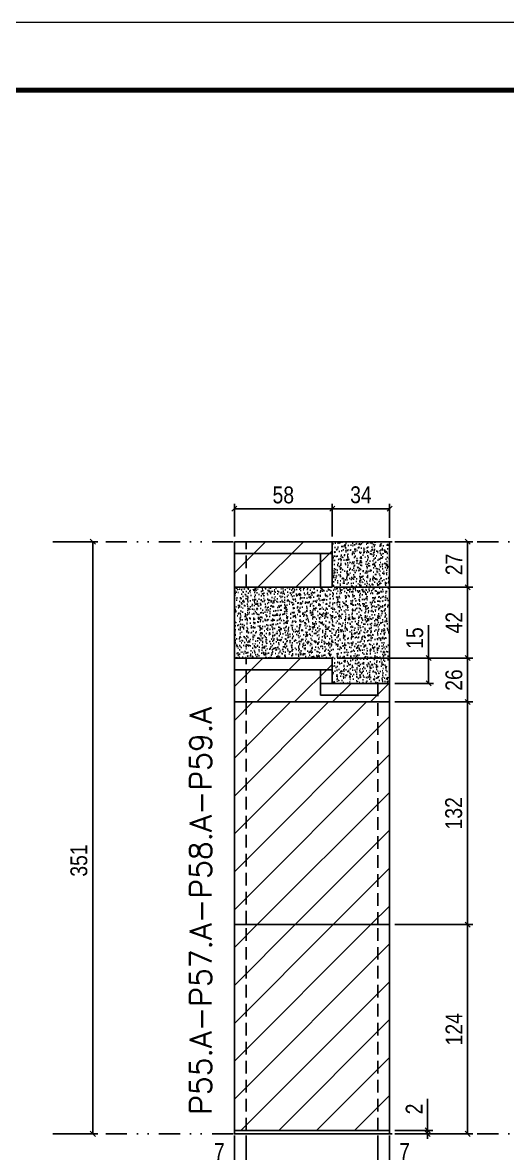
# Model space of a CAD drawing. Extents: x 28748 to 35002, y 14885 to 43501.
# Drawn here: x 29146 to 29433, y 32493 to 33164 of the extents above; entities that cross this region are included whole.
import ezdxf

# ---------------------------------------------------------------- set-up
doc = ezdxf.new("R2010")
doc.units = 0
for name, pattern in [('DASHED', [0.75, 0.5, -0.25]), ('DIVIDE2', [0.625, 0.25, -0.125, 0, -0.125, 0, -0.125]), ('HIDDEN', [0.375, 0.25, -0.125])]:
    doc.linetypes.add(name, pattern=pattern)
for name, color, linetype in [('COTA', 241, 'Continuous'), ('FUNDOS', 1, 'Continuous'), ('Nível', 160, 'Continuous'), ('Painéis', 200, 'Continuous'), ('SARR_2.2x7', 40, 'Continuous'), ('Sarrafo de Pressão', 42, 'HIDDEN')]:
    doc.layers.add(name, color=color, linetype=linetype)
for name, color, linetype, lineweight in [('Folhas', 255, 'Continuous', 9), ('Hachura', 251, 'Continuous', 9), ('SARRAFO DE PRESSAO', 251, 'DASHED', 9), ('Texto Seção', 7, 'Continuous', 15)]:
    doc.layers.add(name, color=color, linetype=linetype, lineweight=lineweight)
doc.styles.add('COTA TECNICA', font='techl___.ttf', dxfattribs={"height": 10})
doc.styles.add('COTA TECNICA-50', font='techl___.ttf', dxfattribs={"height": 10})
doc.styles.add('REGUA-120', font='ROMANS.shx', dxfattribs={"height": 15})
doc.dimstyles.new('COTA PAINEL-50', dxfattribs={"dimtxt": 10, "dimasz": 3, "dimexe": 3, "dimexo": 3, "dimgap": 3, "dimtad": 1, "dimdec": 1, "dimzin": 12, "dimdsep": 46, "dimtxsty": 'COTA TECNICA-50', "dimblk1": 'OBLIQUE', "dimblk2": 'OBLIQUE', "dimsah": 1, "dimcen": 0.9, "dimclrd": 4, "dimclre": 4, "dimclrt": 240, "dimadec": 1, "dimazin": 3, "dimtfac": 1, "dimtdec": 1, "dimtmove": 0, "dimatfit": 3, "dimfxl": 1, "dimtolj": 1, "dimtzin": 12, "dimarcsym": 0})
doc.dimstyles.new('PAINEL', dxfattribs={"dimtxt": 10, "dimasz": 3, "dimexe": 3, "dimexo": 3, "dimgap": 3, "dimtad": 1, "dimdec": 1, "dimzin": 12, "dimdsep": 46, "dimtxsty": 'COTA TECNICA', "dimblk1": 'OBLIQUE', "dimblk2": 'OBLIQUE', "dimsah": 1, "dimcen": 0.9, "dimclrd": 4, "dimclre": 4, "dimclrt": 240, "dimadec": 1, "dimazin": 3, "dimtfac": 1, "dimtdec": 1, "dimtmove": 0, "dimatfit": 3, "dimfxl": 1, "dimtolj": 1, "dimtzin": 12, "dimarcsym": 0})
pattern_1 = [(45, (-101947.6, 1369.089), (-11.2253202, 11.2253202), [])]
pattern_2 = [(45, (-1661.442, -1148.575), (-11.22532, 11.22532), [])]

# ---------------------------------------------------------------- blocks, each defined once
blk = doc.blocks.new('9999999999')
at = {"layer": 'Folhas'}
blk.add_lwpolyline([(98138.98, 34190.21), (99623.98, 34190.21), (99623.98, 35240.21), (98138.98, 35240.21)], close=True, dxfattribs=at)
at = {"layer": 'Folhas', "color": 30, "const_width": 3}
blk.add_lwpolyline([(98213.98, 34230.21), (99583.98, 34230.21), (99583.98, 35200.21), (98213.98, 35200.21)], close=True, dxfattribs=at)
blk = doc.blocks.new('_Oblique')
at = {"color": 0, "linetype": 'ByBlock', "lineweight": -2}
blk.add_line((-0.5, -0.5), (0.5, 0.5), dxfattribs=at)
blk = doc.blocks.new('*D1725')
at = {"layer": 'COTA', "color": 4, "linetype": 'ByBlock', "lineweight": -2, "transparency": 16777216}
for p, q in [((29166.65, 32855.85), (29190.36, 32855.85)), ((29187.36, 32855.85), (29187.36, 32504.85)), ((29166.65, 32504.85), (29190.36, 32504.85))]:
    blk.add_line(p, q, dxfattribs=at)
at = {"layer": 'Defpoints', "color": 0, "linetype": 'ByBlock', "transparency": 16777216}
for p in [(29163.65, 32855.85), (29163.65, 32504.85), (29187.36, 32504.85)]:
    blk.add_point(p, dxfattribs=at)
at = {"layer": 'COTA', "color": 4, "linetype": 'ByBlock', "lineweight": -2, "transparency": 16777216, "xscale": 3, "yscale": 3, "zscale": 3}
for p, rotation in [((29187.36, 32855.85), 90), ((29187.36, 32504.85), 270)]:
    blk.add_blockref('_Oblique', p, dxfattribs=dict(at, rotation=rotation))
at = {"layer": 'COTA', "color": 240, "linetype": 'ByBlock', "transparency": 16777216, "insert": (29179.14, 32666.85), "char_height": 10, "attachment_point": 5, "rotation": 90, "style": 'COTA TECNICA'}
blk.add_mtext('\\A1;351', dxfattribs=at)
blk = doc.blocks.new('*D737')
at = {"layer": 'COTA', "color": 4, "lineweight": -2, "transparency": 16777216}
for p, q in [((29271.26, 32503.85), (29271.26, 32449.68)), ((29363.26, 32503.85), (29363.26, 32449.68)), ((29271.26, 32452.68), (29363.26, 32452.68))]:
    blk.add_line(p, q, dxfattribs=at)
at = {"layer": 'Defpoints', "color": 0, "transparency": 16777216}
for p in [(29271.26, 32506.85), (29363.26, 32506.85), (29363.26, 32452.68)]:
    blk.add_point(p, dxfattribs=at)
at = {"layer": 'COTA', "color": 4, "lineweight": -2, "transparency": 16777216, "xscale": 3, "yscale": 3, "zscale": 3, "rotation": 180}
blk.add_blockref('_Oblique', (29271.26, 32452.68), dxfattribs=at)
at = {"layer": 'COTA', "color": 4, "lineweight": -2, "transparency": 16777216, "xscale": 3, "yscale": 3, "zscale": 3}
blk.add_blockref('_Oblique', (29363.26, 32452.68), dxfattribs=at)
at = {"layer": 'COTA', "color": 240, "transparency": 16777216, "insert": (29317.26, 32460.76), "char_height": 10, "attachment_point": 5, "style": 'COTA TECNICA'}
blk.add_mtext('\\A1;92', dxfattribs=at)
blk = doc.blocks.new('*D738')
at = {"layer": 'COTA', "color": 4, "lineweight": -2, "transparency": 16777216}
for p, q in [((29366.26, 32628.85), (29412.5, 32628.85)), ((29409.5, 32504.85), (29409.5, 32628.85)), ((29366.26, 32504.85), (29412.5, 32504.85))]:
    blk.add_line(p, q, dxfattribs=at)
at = {"layer": 'Defpoints', "color": 0, "transparency": 16777216}
for p in [(29363.26, 32628.85), (29409.5, 32628.85), (29363.26, 32504.85)]:
    blk.add_point(p, dxfattribs=at)
at = {"layer": 'COTA', "color": 4, "lineweight": -2, "transparency": 16777216, "xscale": 3, "yscale": 3, "zscale": 3}
for p, rotation in [((29409.5, 32628.85), 90), ((29409.5, 32504.85), 270)]:
    blk.add_blockref('_Oblique', p, dxfattribs=dict(at, rotation=rotation))
at = {"layer": 'COTA', "color": 240, "transparency": 16777216, "insert": (29401.43, 32566.85), "char_height": 10, "attachment_point": 5, "rotation": 90, "style": 'COTA TECNICA-50'}
blk.add_mtext('\\A1;124', dxfattribs=at)
blk = doc.blocks.new('*D739')
at = {"layer": 'COTA', "color": 4, "lineweight": -2, "transparency": 16777216}
for p, q in [((29385.79, 32506.85), (29385.79, 32525.65)), ((29366.26, 32506.85), (29388.79, 32506.85)), ((29366.26, 32504.85), (29388.79, 32504.85)), ((29385.79, 32504.85), (29385.79, 32506.85)), ((29385.79, 32504.85), (29385.79, 32501.85))]:
    blk.add_line(p, q, dxfattribs=at)
at = {"layer": 'Defpoints', "color": 0, "transparency": 16777216}
for p in [(29363.26, 32506.85), (29363.26, 32504.85), (29385.79, 32504.85)]:
    blk.add_point(p, dxfattribs=at)
at = {"layer": 'COTA', "color": 4, "lineweight": -2, "transparency": 16777216, "xscale": 3, "yscale": 3, "zscale": 3}
for p, rotation in [((29385.79, 32506.85), 270), ((29385.79, 32504.85), 90)]:
    blk.add_blockref('_Oblique', p, dxfattribs=dict(at, rotation=rotation))
at = {"layer": 'COTA', "color": 240, "transparency": 16777216, "insert": (29377.79, 32519.6), "char_height": 10, "attachment_point": 5, "rotation": 90, "style": 'COTA TECNICA-50'}
blk.add_mtext('\\A1;2', dxfattribs=at)
blk = doc.blocks.new('*D740')
at = {"layer": 'COTA', "color": 4, "lineweight": -2, "transparency": 16777216}
for p, q in [((29278.26, 32503.85), (29278.26, 32483.34)), ((29271.26, 32501.85), (29271.26, 32483.34)), ((29271.26, 32486.34), (29256.53, 32486.34)), ((29278.26, 32486.34), (29271.26, 32486.34))]:
    blk.add_line(p, q, dxfattribs=at)
at = {"layer": 'Defpoints', "color": 0, "transparency": 16777216}
for p in [(29271.26, 32504.85), (29278.26, 32506.85), (29271.26, 32486.34)]:
    blk.add_point(p, dxfattribs=at)
at = {"layer": 'COTA', "color": 4, "lineweight": -2, "transparency": 16777216, "xscale": 3, "yscale": 3, "zscale": 3, "rotation": 180}
blk.add_blockref('_Oblique', (29271.26, 32486.34), dxfattribs=at)
at = {"layer": 'COTA', "color": 4, "lineweight": -2, "transparency": 16777216, "xscale": 3, "yscale": 3, "zscale": 3}
blk.add_blockref('_Oblique', (29278.26, 32486.34), dxfattribs=at)
at = {"layer": 'COTA', "color": 240, "transparency": 16777216, "insert": (29262.39, 32494.41), "char_height": 10, "attachment_point": 5, "style": 'COTA TECNICA-50'}
blk.add_mtext('\\A1;7', dxfattribs=at)
blk = doc.blocks.new('*D741')
at = {"layer": 'COTA', "color": 4, "lineweight": -2, "transparency": 16777216}
for p, q in [((29356.26, 32503.85), (29356.26, 32483.34)), ((29363.26, 32501.85), (29363.26, 32483.34)), ((29356.26, 32486.34), (29363.26, 32486.34)), ((29363.26, 32486.34), (29377.99, 32486.34))]:
    blk.add_line(p, q, dxfattribs=at)
at = {"layer": 'Defpoints', "color": 0, "transparency": 16777216}
for p in [(29356.26, 32506.85), (29363.26, 32504.85), (29363.26, 32486.34)]:
    blk.add_point(p, dxfattribs=at)
at = {"layer": 'COTA', "color": 4, "lineweight": -2, "transparency": 16777216, "xscale": 3, "yscale": 3, "zscale": 3, "rotation": 180}
blk.add_blockref('_Oblique', (29356.26, 32486.34), dxfattribs=at)
at = {"layer": 'COTA', "color": 4, "lineweight": -2, "transparency": 16777216, "xscale": 3, "yscale": 3, "zscale": 3}
blk.add_blockref('_Oblique', (29363.26, 32486.34), dxfattribs=at)
at = {"layer": 'COTA', "color": 240, "transparency": 16777216, "insert": (29372.13, 32494.41), "char_height": 10, "attachment_point": 5, "style": 'COTA TECNICA-50'}
blk.add_mtext('\\A1;7', dxfattribs=at)
blk = doc.blocks.new('*D1715')
at = {"layer": 'Defpoints', "color": 0, "linetype": 'ByBlock', "transparency": 16777216}
for p in [(29363.26, 32760.85), (29409.5, 32760.85), (29363.26, 32628.85)]:
    blk.add_point(p, dxfattribs=at)
at = {"layer": 'FUNDOS', "color": 4, "linetype": 'ByBlock', "lineweight": -2, "transparency": 16777216}
for p, q in [((29366.26, 32760.85), (29412.5, 32760.85)), ((29409.5, 32628.85), (29409.5, 32760.85)), ((29366.26, 32628.85), (29412.5, 32628.85))]:
    blk.add_line(p, q, dxfattribs=at)
at = {"layer": 'FUNDOS', "color": 4, "linetype": 'ByBlock', "lineweight": -2, "transparency": 16777216, "xscale": 3, "yscale": 3, "zscale": 3}
for p, rotation in [((29409.5, 32760.85), 90), ((29409.5, 32628.85), 270)]:
    blk.add_blockref('_Oblique', p, dxfattribs=dict(at, rotation=rotation))
at = {"layer": 'FUNDOS', "color": 240, "linetype": 'ByBlock', "transparency": 16777216, "insert": (29401.28, 32694.85), "char_height": 10, "attachment_point": 5, "rotation": 90, "style": 'COTA TECNICA'}
blk.add_mtext('\\A1;132', dxfattribs=at)
blk = doc.blocks.new('*D1291')
at = {"layer": 'COTA', "color": 4, "lineweight": -2, "transparency": 16777216}
for p, q in [((29332.26, 32786.85), (29412.5, 32786.85)), ((29409.5, 32786.85), (29409.5, 32760.85)), ((29366.26, 32760.85), (29412.5, 32760.85))]:
    blk.add_line(p, q, dxfattribs=at)
at = {"layer": 'Defpoints', "color": 0, "transparency": 16777216}
for p in [(29329.26, 32786.85), (29363.26, 32760.85), (29409.5, 32760.85)]:
    blk.add_point(p, dxfattribs=at)
at = {"layer": 'COTA', "color": 4, "lineweight": -2, "transparency": 16777216, "xscale": 3, "yscale": 3, "zscale": 3}
for p, rotation in [((29409.5, 32786.85), 90), ((29409.5, 32760.85), 270)]:
    blk.add_blockref('_Oblique', p, dxfattribs=dict(at, rotation=rotation))
at = {"layer": 'COTA', "color": 240, "transparency": 16777216, "insert": (29401.4, 32773.85), "char_height": 10, "attachment_point": 5, "rotation": 90, "style": 'COTA TECNICA-50'}
blk.add_mtext('\\A1;26', dxfattribs=at)
blk = doc.blocks.new('*D2094')
at = {"layer": 'COTA', "color": 4, "lineweight": -2, "transparency": 16777216}
for p, q in [((29366.26, 32828.85), (29412.5, 32828.85)), ((29409.5, 32828.85), (29409.5, 32786.85)), ((29332.26, 32786.85), (29412.5, 32786.85))]:
    blk.add_line(p, q, dxfattribs=at)
at = {"layer": 'Defpoints', "color": 0, "transparency": 16777216}
for p in [(29363.26, 32828.85), (29329.26, 32786.85), (29409.5, 32786.85)]:
    blk.add_point(p, dxfattribs=at)
at = {"layer": 'COTA', "color": 4, "lineweight": -2, "transparency": 16777216, "xscale": 3, "yscale": 3, "zscale": 3}
for p, rotation in [((29409.5, 32828.85), 90), ((29409.5, 32786.85), 270)]:
    blk.add_blockref('_Oblique', p, dxfattribs=dict(at, rotation=rotation))
at = {"layer": 'COTA', "color": 240, "transparency": 16777216, "insert": (29401.43, 32807.85), "char_height": 10, "attachment_point": 5, "rotation": 90, "style": 'COTA TECNICA-50'}
blk.add_mtext('\\A1;42', dxfattribs=at)
blk = doc.blocks.new('*D2095')
at = {"layer": 'COTA', "color": 4, "lineweight": -2, "transparency": 16777216}
for p, q in [((29386.33, 32786.85), (29386.33, 32806.44)), ((29332.26, 32786.85), (29389.33, 32786.85)), ((29386.33, 32771.85), (29386.33, 32786.85)), ((29366.26, 32771.85), (29389.33, 32771.85))]:
    blk.add_line(p, q, dxfattribs=at)
at = {"layer": 'Defpoints', "color": 0, "transparency": 16777216}
for p in [(29329.26, 32786.85), (29363.26, 32771.85), (29386.33, 32771.85)]:
    blk.add_point(p, dxfattribs=at)
at = {"layer": 'COTA', "color": 4, "lineweight": -2, "transparency": 16777216, "xscale": 3, "yscale": 3, "zscale": 3}
for p, rotation in [((29386.33, 32786.85), 90), ((29386.33, 32771.85), 270)]:
    blk.add_blockref('_Oblique', p, dxfattribs=dict(at, rotation=rotation))
at = {"layer": 'COTA', "color": 240, "transparency": 16777216, "insert": (29378.22, 32798.75), "char_height": 10, "attachment_point": 5, "rotation": 90, "style": 'COTA TECNICA-50'}
blk.add_mtext('\\A1;15', dxfattribs=at)
blk = doc.blocks.new('*D1292')
at = {"layer": 'COTA', "color": 4, "lineweight": -2, "transparency": 16777216}
for p, q in [((29329.26, 32858.85), (29329.26, 32878.39)), ((29329.26, 32875.39), (29363.26, 32875.39)), ((29363.26, 32858.12), (29363.26, 32878.39))]:
    blk.add_line(p, q, dxfattribs=at)
at = {"layer": 'Defpoints', "color": 0, "transparency": 16777216}
for p in [(29363.26, 32875.39), (29329.26, 32855.85), (29363.26, 32855.12)]:
    blk.add_point(p, dxfattribs=at)
at = {"layer": 'COTA', "color": 4, "lineweight": -2, "transparency": 16777216, "xscale": 3, "yscale": 3, "zscale": 3, "rotation": 180}
blk.add_blockref('_Oblique', (29329.26, 32875.39), dxfattribs=at)
at = {"layer": 'COTA', "color": 4, "lineweight": -2, "transparency": 16777216, "xscale": 3, "yscale": 3, "zscale": 3}
blk.add_blockref('_Oblique', (29363.26, 32875.39), dxfattribs=at)
at = {"layer": 'COTA', "color": 240, "transparency": 16777216, "insert": (29346.26, 32883.61), "char_height": 10, "attachment_point": 5, "style": 'COTA TECNICA-50'}
blk.add_mtext('\\A1;34', dxfattribs=at)
blk = doc.blocks.new('*D2260')
at = {"layer": 'COTA', "color": 4, "lineweight": -2, "transparency": 16777216}
for p, q in [((29366.26, 32855.85), (29412.5, 32855.85)), ((29409.5, 32828.85), (29409.5, 32855.85)), ((29332.26, 32828.85), (29412.5, 32828.85))]:
    blk.add_line(p, q, dxfattribs=at)
at = {"layer": 'Defpoints', "color": 0, "transparency": 16777216}
for p in [(29363.26, 32855.85), (29409.5, 32855.85), (29329.26, 32828.85)]:
    blk.add_point(p, dxfattribs=at)
at = {"layer": 'COTA', "color": 4, "lineweight": -2, "transparency": 16777216, "xscale": 3, "yscale": 3, "zscale": 3}
for p, rotation in [((29409.5, 32855.85), 90), ((29409.5, 32828.85), 270)]:
    blk.add_blockref('_Oblique', p, dxfattribs=dict(at, rotation=rotation))
at = {"layer": 'COTA', "color": 240, "transparency": 16777216, "insert": (29401.43, 32842.35), "char_height": 10, "attachment_point": 5, "rotation": 90, "style": 'COTA TECNICA'}
blk.add_mtext('\\A1;27', dxfattribs=at)
blk = doc.blocks.new('*D2261')
at = {"layer": 'COTA', "color": 4, "lineweight": -2, "transparency": 16777216}
for p, q in [((29271.26, 32858.85), (29271.26, 32878.39)), ((29271.26, 32875.39), (29329.26, 32875.39)), ((29329.26, 32858.85), (29329.26, 32878.39))]:
    blk.add_line(p, q, dxfattribs=at)
at = {"layer": 'Defpoints', "color": 0, "transparency": 16777216}
for p in [(29329.26, 32875.39), (29271.26, 32855.85), (29329.26, 32855.85)]:
    blk.add_point(p, dxfattribs=at)
at = {"layer": 'COTA', "color": 4, "lineweight": -2, "transparency": 16777216, "xscale": 3, "yscale": 3, "zscale": 3, "rotation": 180}
blk.add_blockref('_Oblique', (29271.26, 32875.39), dxfattribs=at)
at = {"layer": 'COTA', "color": 4, "lineweight": -2, "transparency": 16777216, "xscale": 3, "yscale": 3, "zscale": 3}
blk.add_blockref('_Oblique', (29329.26, 32875.39), dxfattribs=at)
at = {"layer": 'COTA', "color": 240, "transparency": 16777216, "insert": (29300.26, 32883.52), "char_height": 10, "attachment_point": 5, "style": 'COTA TECNICA'}
blk.add_mtext('\\A1;58', dxfattribs=at)

msp = doc.modelspace()

# ---------------------------------------------------------------- hatches: boundary and pattern name
at = {"layer": 'COTA', "linetype": 'ByBlock'}
h = msp.add_hatch(dxfattribs=at)
h.set_pattern_fill('AR-CONC', color=256, scale=0.03)
h.set_pattern_definition([(50, (-1661.442, -1148.575), (5.46554007, -0.47817257), [0.5715, -6.2865]), (355, (-1661.442, -1148.575), (-1.05730264, 5.73170536), [0.4572, -5.0292175]), (100.451445, (-1660.9863, -1148.615), (4.4082374, 5.25353256), [0.48570026, -5.34270734]), (46.1842, (-1661.442, -1147.051), (8.1323712, -1.2612698), [0.85725, -9.42975]), (96.635558, (-1660.764, -1147.156), (7.122124, 7.4227837), [0.7285507, -8.0140682]), (351.184151, (-1661.442, -1147.051), (7.122124, 7.4227837), [0.685799, -7.543792]), (21, (-1660.68, -1147.432), (4.54843174, -3.06795595), [0.5715, -6.2865]), (326, (-1660.68, -1147.432), (1.85406085, 5.525639), [0.4572, -5.0292]), (71.451445, (-1660.301, -1147.688), (6.4024926, 2.45768307), [0.48570026, -5.3426981]), (37.5, (-1661.4418, -1148.5751), (0.0926581, 2.53665117), [0, -4.96824, 0, -5.1054, 0, -5.04825]), (7.5, (-1661.4418, -1148.575), (2.00458988, 3.00541724), [0, -2.91084, 0, -4.85394, 0, -1.92405]), (327.5, (-1663.141, -1148.5751), (4.067717855, -0.17186232), [0, -1.905, 0, -5.9436, 0, -7.8867]), (317.5, (-1663.903, -1148.575), (4.44387544, 0.76279473), [0, -2.4765, 0, -3.94716, 0, -5.6007])])
h.paths.add_polyline_path([(29329.26, 32828.85), (29271.26, 32828.85), (29271.26, 32786.85), (29329.26, 32786.85), (29329.26, 32771.85), (29363.26, 32771.85), (29363.26, 32855.85), (29329.26, 32855.85)])
at = {"layer": 'Hachura'}
h = msp.add_hatch(dxfattribs=at)
h.set_pattern_fill('ANSI31', color=256, scale=5)
h.set_pattern_definition(pattern_2)
h.paths.add_polyline_path([(29271.26, 32855.85), (29271.26, 32828.85), (29329.26, 32828.85), (29329.26, 32855.85)], flags=17)
h = msp.add_hatch(dxfattribs=at)
h.set_pattern_fill('ANSI31', color=256, scale=5)
h.set_pattern_definition(pattern_2)
h.paths.add_polyline_path([(29363.26, 32760.85), (29363.26, 32771.85), (29329.26, 32771.85), (29329.26, 32786.85), (29271.26, 32786.85), (29271.26, 32760.85)])
at = {"layer": 'Hachura', "linetype": 'ByBlock'}
h = msp.add_hatch(dxfattribs=at)
h.set_pattern_fill('ANSI31', color=256, scale=5)
h.set_pattern_definition(pattern_1)
h.paths.add_polyline_path([(29271.26, 32628.85), (29363.26, 32628.85), (29363.26, 32760.85), (29271.26, 32760.85)])
h = msp.add_hatch(dxfattribs=at)
h.set_pattern_fill('ANSI31', color=256, scale=5)
h.set_pattern_definition(pattern_1)
h.paths.add_polyline_path([(29363.26, 32628.85), (29271.26, 32628.85), (29271.26, 32506.85), (29363.26, 32506.85)])

# ---------------------------------------------------------------- linework, layer by layer
at = {"layer": 'COTA', "linetype": 'ByBlock'}
for p, q in [((29329.26, 32855.85), (29363.26, 32855.85)), ((29363.26, 32771.85), (29363.26, 32855.85)), ((29271.26, 32786.85), (29271.26, 32828.85))]:
    msp.add_line(p, q, dxfattribs=at)
at = {"layer": 'Nível', "color": 4, "linetype": 'DIVIDE2', "ltscale": 50}
for p, q in [((29163.65, 32855.85), (30193.34, 32855.85)), ((29163.65, 32504.85), (30193.34, 32504.85))]:
    msp.add_line(p, q, dxfattribs=at)
at = {"layer": 'Painéis'}
for p, q in [((29329.26, 32855.85), (29271.26, 32855.85)), ((29271.26, 32828.85), (29271.26, 32855.85)), ((29329.26, 32828.85), (29329.26, 32855.85)), ((29271.26, 32828.85), (29329.26, 32828.85)), ((29329.26, 32786.85), (29271.26, 32786.85)), ((29271.26, 32760.85), (29271.26, 32786.85)), ((29329.26, 32771.85), (29329.26, 32786.85)), ((29363.26, 32771.85), (29329.26, 32771.85)), ((29363.26, 32771.85), (29363.26, 32760.85))]:
    msp.add_line(p, q, dxfattribs=at)
for points in [[(29271.26, 32628.85), (29363.26, 32628.85), (29363.26, 32760.85), (29271.26, 32760.85)], [(29271.26, 32506.85), (29363.26, 32506.85), (29363.26, 32628.85), (29271.26, 32628.85)], [(29271.26, 32506.85), (29363.26, 32506.85), (29363.26, 32504.85), (29271.26, 32504.85)]]:
    msp.add_lwpolyline(points, close=True, dxfattribs=at)
at = {"layer": 'SARR_2.2x7'}
for p, q in [((29329.26, 32848.85), (29271.26, 32848.85)), ((29322.26, 32828.85), (29322.26, 32848.85)), ((29329.26, 32779.85), (29271.26, 32779.85)), ((29322.26, 32771.85), (29322.26, 32779.85)), ((29329.26, 32771.85), (29322.26, 32771.85)), ((29322.26, 32771.85), (29322.26, 32764.85)), ((29356.26, 32764.85), (29322.26, 32764.85))]:
    msp.add_line(p, q, dxfattribs=at)
at = {"layer": 'Sarrafo de Pressão', "ltscale": 30}
for p, q in [((29278.26, 32828.85), (29278.26, 32855.85)), ((29278.26, 32760.85), (29278.26, 32786.85)), ((29356.26, 32771.85), (29356.26, 32760.85)), ((29278.26, 32760.85), (29278.26, 32628.85)), ((29356.26, 32760.05), (29356.26, 32628.85)), ((29278.26, 32506.85), (29278.26, 32628.85)), ((29356.26, 32506.85), (29356.26, 32628.85))]:
    msp.add_line(p, q, dxfattribs=at)

# ---------------------------------------------------------------- block references
at = {"layer": 'SARRAFO DE PRESSAO', "color": 6, "linetype": 'ByBlock'}
msp.add_blockref('9999999999', (-69390.64, -2076.64), dxfattribs=at)

# ---------------------------------------------------------------- texts
at = {"layer": 'Texto Seção', "insert": (29257.79, 32516.1), "char_height": 13, "width": 285.3299, "attachment_point": 7, "rotation": 90, "style": 'REGUA-120'}
msp.add_mtext('P55.A-P57.A-P58.A-P59.A', dxfattribs=at)

# ---------------------------------------------------------------- dimensions: what is measured, and where the dimension line sits
at = {"layer": 'COTA'}
for base, p1, p2, dimstyle, picture, middle in [((29329.26, 32875.39), (29271.26, 32855.85), (29329.26, 32855.85), 'PAINEL', '*D2261', (29300.26, 32883.52)), ((29363.26, 32875.39), (29329.26, 32855.85), (29363.26, 32855.12), 'COTA PAINEL-50', '*D1292', (29346.26, 32883.61)), ((29363.26, 32486.34), (29356.26, 32506.85), (29363.26, 32504.85), 'COTA PAINEL-50', '*D741', (29372.13, 32494.41))]:
    dim = msp.add_linear_dim(base=base, p1=p1, p2=p2, dimstyle=dimstyle, dxfattribs=at)
    dim.commit()
    dim.dimension.update_dxf_attribs({"geometry": picture, "text_midpoint": middle})
at = {"layer": 'COTA', "linetype": 'ByBlock'}
dim = msp.add_linear_dim(base=(29187.36, 32504.85), p1=(29163.65, 32855.85), p2=(29163.65, 32504.85), angle=90, dimstyle='PAINEL', dxfattribs=at)
dim.commit()
dim.dimension.update_dxf_attribs({"geometry": '*D1725', "text_midpoint": (29187.36, 32666.85), "dimtype": 160})
at = {"layer": 'COTA'}
for base, p1, p2, angle, dimstyle, picture, middle in [((29409.5, 32855.85), (29329.26, 32828.85), (29363.26, 32855.85), 90, 'PAINEL', '*D2260', (29401.43, 32842.35)), ((29409.5, 32786.85), (29363.26, 32828.85), (29329.26, 32786.85), 90, 'COTA PAINEL-50', '*D2094', (29401.43, 32807.85)), ((29409.5, 32760.85), (29329.26, 32786.85), (29363.26, 32760.85), 90, 'COTA PAINEL-50', '*D1291', (29401.4, 32773.85)), ((29409.5, 32628.85), (29363.26, 32504.85), (29363.26, 32628.85), 90, 'COTA PAINEL-50', '*D738', (29401.43, 32566.85)), ((29271.26, 32486.34), (29278.26, 32506.85), (29271.26, 32504.85), 180, 'COTA PAINEL-50', '*D740', (29262.39, 32494.41))]:
    dim = msp.add_linear_dim(base=base, p1=p1, p2=p2, angle=angle, dimstyle=dimstyle, dxfattribs=at)
    dim.commit()
    dim.dimension.update_dxf_attribs({"geometry": picture, "text_midpoint": middle})
for base, p1, p2, picture, middle in [((29386.33, 32771.85), (29329.26, 32786.85), (29363.26, 32771.85), '*D2095', (29386.33, 32798.75)), ((29385.79, 32504.85), (29363.26, 32506.85), (29363.26, 32504.85), '*D739', (29385.79, 32519.6))]:
    dim = msp.add_linear_dim(base=base, p1=p1, p2=p2, angle=90, dimstyle='COTA PAINEL-50', dxfattribs=at)
    dim.commit()
    dim.dimension.update_dxf_attribs({"geometry": picture, "text_midpoint": middle, "dimtype": 160})
dim = msp.add_linear_dim(base=(29363.26, 32452.68), p1=(29271.26, 32506.85), p2=(29363.26, 32506.85), dimstyle='PAINEL', override={"dimarcsym": 2}, dxfattribs=at)
dim.commit()
dim.dimension.update_dxf_attribs({"geometry": '*D737', "text_midpoint": (29317.26, 32460.76)})
at = {"layer": 'FUNDOS', "linetype": 'ByBlock'}
dim = msp.add_linear_dim(base=(29409.5, 32760.85), p1=(29363.26, 32628.85), p2=(29363.26, 32760.85), angle=90, dimstyle='PAINEL', dxfattribs=at)
dim.commit()
dim.dimension.update_dxf_attribs({"geometry": '*D1715', "text_midpoint": (29401.28, 32694.85)})

doc.saveas('drawing.dxf')
